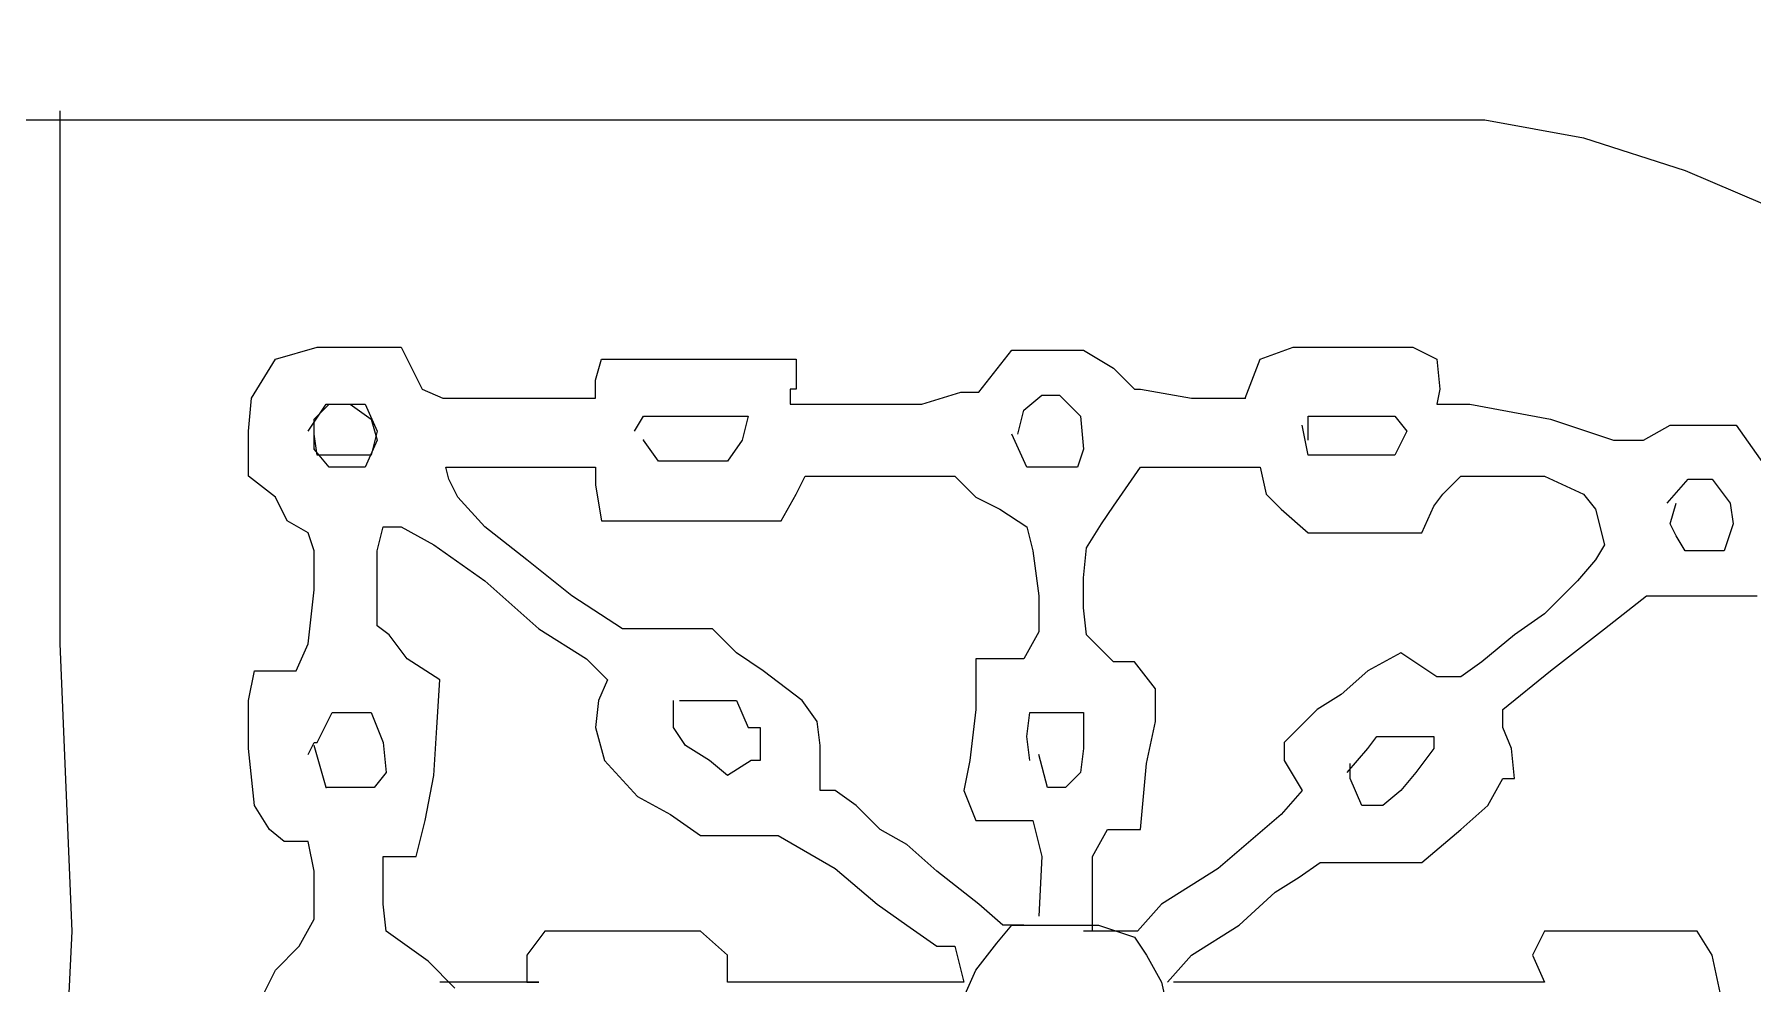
# Model space of a CAD drawing. Extents: x 730654 to 731244, y 4379381 to 4380408.
# Drawn here: x 730692.02 to 730697.76, y 4380245.25 to 4380248.42 of the extents above; entities that cross this region are included whole.
import ezdxf

# ---------------------------------------------------------------- set-up
doc = ezdxf.new("R2010")
doc.units = 0
doc.layers.get('0').update_dxf_attribs({"linetype": 'CONTINUOUS'})

msp = doc.modelspace()

# ---------------------------------------------------------------- linework, layer by layer
at = {"color": 0, "linetype": 'CONTINUOUS'}
for p, q in [((730691.92, 4380248.14), (730692.12, 4380248.14)), ((730691.92, 4380248.14), (730692.12, 4380248.14)), ((730692.1, 4380248.17), (730692.1, 4380247.97)), ((730692.1, 4380248.17), (730692.1, 4380247.97)), ((730692.12, 4380248.14), (730692.85, 4380248.14)), ((730692.12, 4380248.14), (730692.85, 4380248.14)), ((730692.85, 4380248.14), (730693.26, 4380248.14)), ((730692.85, 4380248.14), (730693.26, 4380248.14)), ((730693.26, 4380248.14), (730693.82, 4380248.14)), ((730693.26, 4380248.14), (730693.82, 4380248.14)), ((730693.82, 4380248.14), (730694.14, 4380248.14)), ((730693.82, 4380248.14), (730694.14, 4380248.14)), ((730694.14, 4380248.14), (730694.64, 4380248.14)), ((730694.14, 4380248.14), (730694.64, 4380248.14)), ((730694.64, 4380248.14), (730695.2, 4380248.14)), ((730694.64, 4380248.14), (730695.2, 4380248.14)), ((730695.2, 4380248.14), (730695.68, 4380248.14)), ((730695.2, 4380248.14), (730695.68, 4380248.14)), ((730695.68, 4380248.14), (730696.09, 4380248.14)), ((730695.68, 4380248.14), (730696.09, 4380248.14)), ((730696.09, 4380248.14), (730696.5, 4380248.14)), ((730696.09, 4380248.14), (730696.5, 4380248.14)), ((730696.5, 4380248.14), (730696.86, 4380248.14)), ((730696.5, 4380248.14), (730696.86, 4380248.14)), ((730696.86, 4380248.14), (730697.19, 4380248.08)), ((730696.86, 4380248.14), (730697.19, 4380248.08)), ((730697.19, 4380248.08), (730697.53, 4380247.97)), ((730697.19, 4380248.08), (730697.53, 4380247.97)), ((730692.1, 4380247.97), (730692.1, 4380247.32)), ((730692.1, 4380247.97), (730692.1, 4380247.32)), ((730697.53, 4380247.97), (730697.93, 4380247.8)), ((730697.53, 4380247.97), (730697.93, 4380247.8)), ((730692.74, 4380247.21), (730692.82, 4380247.34)), ((730692.74, 4380247.21), (730692.82, 4380247.34)), ((730692.82, 4380247.34), (730692.96, 4380247.38)), ((730692.82, 4380247.34), (730692.96, 4380247.38)), ((730692.96, 4380247.38), (730693.09, 4380247.38)), ((730692.96, 4380247.38), (730693.09, 4380247.38)), ((730693.09, 4380247.38), (730693.24, 4380247.38)), ((730693.09, 4380247.38), (730693.24, 4380247.38)), ((730693.24, 4380247.38), (730693.31, 4380247.24)), ((730693.24, 4380247.38), (730693.31, 4380247.24)), ((730693.89, 4380247.27), (730693.91, 4380247.34)), ((730693.89, 4380247.27), (730693.91, 4380247.34)), ((730693.91, 4380247.34), (730693.98, 4380247.34)), ((730693.91, 4380247.34), (730693.98, 4380247.34)), ((730693.98, 4380247.34), (730694.14, 4380247.34)), ((730693.98, 4380247.34), (730694.14, 4380247.34)), ((730694.14, 4380247.34), (730694.27, 4380247.34)), ((730694.14, 4380247.34), (730694.27, 4380247.34)), ((730694.27, 4380247.34), (730694.4, 4380247.34)), ((730694.27, 4380247.34), (730694.4, 4380247.34)), ((730694.4, 4380247.34), (730694.5, 4380247.34)), ((730694.4, 4380247.34), (730694.5, 4380247.34)), ((730694.5, 4380247.34), (730694.56, 4380247.34)), ((730694.5, 4380247.34), (730694.56, 4380247.34)), ((730694.56, 4380247.34), (730694.56, 4380247.24)), ((730694.56, 4380247.34), (730694.56, 4380247.24)), ((730695.17, 4380247.23), (730695.28, 4380247.37)), ((730695.17, 4380247.23), (730695.28, 4380247.37)), ((730695.28, 4380247.37), (730695.4, 4380247.37)), ((730695.28, 4380247.37), (730695.4, 4380247.37)), ((730695.4, 4380247.37), (730695.52, 4380247.37)), ((730695.4, 4380247.37), (730695.52, 4380247.37)), ((730695.52, 4380247.37), (730695.62, 4380247.31)), ((730695.52, 4380247.37), (730695.62, 4380247.31)), ((730696.06, 4380247.21), (730696.11, 4380247.34)), ((730696.06, 4380247.21), (730696.11, 4380247.34)), ((730696.11, 4380247.34), (730696.22, 4380247.38)), ((730696.11, 4380247.34), (730696.22, 4380247.38)), ((730696.22, 4380247.38), (730696.35, 4380247.38)), ((730696.22, 4380247.38), (730696.35, 4380247.38)), ((730696.35, 4380247.38), (730696.5, 4380247.38)), ((730696.35, 4380247.38), (730696.5, 4380247.38)), ((730696.5, 4380247.38), (730696.62, 4380247.38)), ((730696.5, 4380247.38), (730696.62, 4380247.38)), ((730696.62, 4380247.38), (730696.7, 4380247.34)), ((730696.62, 4380247.38), (730696.7, 4380247.34)), ((730696.7, 4380247.34), (730696.71, 4380247.24)), ((730696.7, 4380247.34), (730696.71, 4380247.24)), ((730692.1, 4380247.32), (730692.1, 4380246.39)), ((730692.1, 4380247.32), (730692.1, 4380246.39)), ((730693.89, 4380247.21), (730693.89, 4380247.27)), ((730693.89, 4380247.21), (730693.89, 4380247.27)), ((730695.62, 4380247.31), (730695.69, 4380247.24)), ((730695.62, 4380247.31), (730695.69, 4380247.24)), ((730692.73, 4380247.1), (730692.74, 4380247.21)), ((730692.73, 4380247.1), (730692.74, 4380247.21)), ((730693.31, 4380247.24), (730693.38, 4380247.21)), ((730693.31, 4380247.24), (730693.38, 4380247.21)), ((730693.38, 4380247.21), (730693.5, 4380247.21)), ((730693.38, 4380247.21), (730693.5, 4380247.21)), ((730693.5, 4380247.21), (730693.64, 4380247.21)), ((730693.5, 4380247.21), (730693.64, 4380247.21)), ((730693.64, 4380247.21), (730693.8, 4380247.21)), ((730693.64, 4380247.21), (730693.8, 4380247.21)), ((730693.8, 4380247.21), (730693.89, 4380247.21)), ((730693.8, 4380247.21), (730693.89, 4380247.21)), ((730694.56, 4380247.24), (730694.54, 4380247.24)), ((730694.54, 4380247.24), (730694.54, 4380247.19)), ((730694.56, 4380247.24), (730694.54, 4380247.24)), ((730694.54, 4380247.24), (730694.54, 4380247.19)), ((730694.98, 4380247.19), (730695.11, 4380247.23)), ((730694.98, 4380247.19), (730695.11, 4380247.23)), ((730695.11, 4380247.23), (730695.17, 4380247.23)), ((730695.11, 4380247.23), (730695.17, 4380247.23)), ((730695.32, 4380247.17), (730695.38, 4380247.22)), ((730695.32, 4380247.17), (730695.38, 4380247.22)), ((730695.38, 4380247.22), (730695.44, 4380247.22)), ((730695.38, 4380247.22), (730695.44, 4380247.22)), ((730695.44, 4380247.22), (730695.51, 4380247.15)), ((730695.44, 4380247.22), (730695.51, 4380247.15)), ((730695.69, 4380247.24), (730695.71, 4380247.24)), ((730695.69, 4380247.24), (730695.71, 4380247.24)), ((730695.71, 4380247.24), (730695.88, 4380247.21)), ((730695.71, 4380247.24), (730695.88, 4380247.21)), ((730695.88, 4380247.21), (730695.98, 4380247.21)), ((730695.88, 4380247.21), (730695.98, 4380247.21)), ((730695.98, 4380247.21), (730696.06, 4380247.21)), ((730695.98, 4380247.21), (730696.06, 4380247.21)), ((730696.71, 4380247.24), (730696.7, 4380247.19)), ((730696.71, 4380247.24), (730696.7, 4380247.19)), ((730692.93, 4380247.1), (730692.99, 4380247.19)), ((730692.93, 4380247.1), (730692.99, 4380247.19)), ((730692.95, 4380247.14), (730693, 4380247.19)), ((730692.95, 4380247.14), (730693, 4380247.19)), ((730692.99, 4380247.19), (730693.04, 4380247.19)), ((730692.99, 4380247.19), (730693.04, 4380247.19)), ((730693, 4380247.19), (730693.07, 4380247.19)), ((730693, 4380247.19), (730693.07, 4380247.19)), ((730693.04, 4380247.19), (730693.12, 4380247.19)), ((730693.04, 4380247.19), (730693.12, 4380247.19)), ((730693.07, 4380247.19), (730693.14, 4380247.14)), ((730693.07, 4380247.19), (730693.14, 4380247.14)), ((730693.12, 4380247.19), (730693.16, 4380247.1)), ((730693.12, 4380247.19), (730693.16, 4380247.1)), ((730694.54, 4380247.19), (730694.69, 4380247.19)), ((730694.54, 4380247.19), (730694.69, 4380247.19)), ((730694.69, 4380247.19), (730694.87, 4380247.19)), ((730694.69, 4380247.19), (730694.87, 4380247.19)), ((730694.87, 4380247.19), (730694.98, 4380247.19)), ((730694.87, 4380247.19), (730694.98, 4380247.19)), ((730695.3, 4380247.09), (730695.32, 4380247.17)), ((730695.3, 4380247.09), (730695.32, 4380247.17)), ((730696.7, 4380247.19), (730696.81, 4380247.19)), ((730696.7, 4380247.19), (730696.81, 4380247.19)), ((730696.81, 4380247.19), (730697.08, 4380247.14)), ((730696.81, 4380247.19), (730697.08, 4380247.14)), ((730692.73, 4380246.95), (730692.73, 4380247.1)), ((730692.73, 4380246.95), (730692.73, 4380247.1)), ((730692.95, 4380247.04), (730692.95, 4380247.14)), ((730692.95, 4380247.09), (730692.95, 4380247.14)), ((730692.95, 4380247.04), (730692.95, 4380247.14)), ((730692.95, 4380247.09), (730692.95, 4380247.14)), ((730693.14, 4380247.14), (730693.16, 4380247.07)), ((730693.14, 4380247.14), (730693.16, 4380247.07)), ((730693.16, 4380247.1), (730693.14, 4380247.02)), ((730693.16, 4380247.1), (730693.14, 4380247.02)), ((730694.02, 4380247.1), (730694.05, 4380247.15)), ((730694.02, 4380247.1), (730694.05, 4380247.15)), ((730694.05, 4380247.15), (730694.11, 4380247.15)), ((730694.05, 4380247.15), (730694.11, 4380247.15)), ((730694.11, 4380247.15), (730694.21, 4380247.15)), ((730694.11, 4380247.15), (730694.21, 4380247.15)), ((730694.21, 4380247.15), (730694.34, 4380247.15)), ((730694.21, 4380247.15), (730694.34, 4380247.15)), ((730694.34, 4380247.15), (730694.4, 4380247.15)), ((730694.34, 4380247.15), (730694.4, 4380247.15)), ((730694.4, 4380247.15), (730694.38, 4380247.07)), ((730694.4, 4380247.15), (730694.38, 4380247.07)), ((730695.51, 4380247.15), (730695.52, 4380247.04)), ((730695.51, 4380247.15), (730695.52, 4380247.04)), ((730696.27, 4380247.02), (730696.25, 4380247.12)), ((730696.27, 4380247.02), (730696.25, 4380247.12)), ((730696.27, 4380247.07), (730696.27, 4380247.15)), ((730696.27, 4380247.15), (730696.3, 4380247.15)), ((730696.27, 4380247.07), (730696.27, 4380247.15)), ((730696.27, 4380247.15), (730696.3, 4380247.15)), ((730696.3, 4380247.15), (730696.41, 4380247.15)), ((730696.3, 4380247.15), (730696.41, 4380247.15)), ((730696.41, 4380247.15), (730696.5, 4380247.15)), ((730696.41, 4380247.15), (730696.5, 4380247.15)), ((730696.5, 4380247.15), (730696.56, 4380247.15)), ((730696.5, 4380247.15), (730696.56, 4380247.15)), ((730696.56, 4380247.15), (730696.6, 4380247.1)), ((730696.56, 4380247.15), (730696.6, 4380247.1)), ((730696.6, 4380247.1), (730696.56, 4380247.02)), ((730696.6, 4380247.1), (730696.56, 4380247.02)), ((730697.08, 4380247.14), (730697.29, 4380247.07)), ((730697.08, 4380247.14), (730697.29, 4380247.07)), ((730697.39, 4380247.07), (730697.48, 4380247.12)), ((730697.39, 4380247.07), (730697.48, 4380247.12)), ((730697.48, 4380247.12), (730697.59, 4380247.12)), ((730697.48, 4380247.12), (730697.59, 4380247.12)), ((730697.59, 4380247.12), (730697.7, 4380247.12)), ((730697.59, 4380247.12), (730697.7, 4380247.12)), ((730697.7, 4380247.12), (730697.82, 4380246.95)), ((730697.7, 4380247.12), (730697.82, 4380246.95)), ((730692.96, 4380247.02), (730692.95, 4380247.09)), ((730692.96, 4380247.02), (730692.95, 4380247.09)), ((730693, 4380246.98), (730692.95, 4380247.04)), ((730693, 4380246.98), (730692.95, 4380247.04)), ((730693.16, 4380247.07), (730693.12, 4380246.98)), ((730693.16, 4380247.07), (730693.12, 4380246.98)), ((730694.1, 4380247), (730694.05, 4380247.07)), ((730694.1, 4380247), (730694.05, 4380247.07)), ((730694.38, 4380247.07), (730694.33, 4380247)), ((730694.38, 4380247.07), (730694.33, 4380247)), ((730695.33, 4380246.98), (730695.28, 4380247.09)), ((730695.33, 4380246.98), (730695.28, 4380247.09)), ((730695.52, 4380247.04), (730695.5, 4380246.98)), ((730695.52, 4380247.04), (730695.5, 4380246.98)), ((730697.29, 4380247.07), (730697.39, 4380247.07)), ((730697.29, 4380247.07), (730697.39, 4380247.07)), ((730693, 4380247.02), (730692.96, 4380247.02)), ((730693, 4380247.02), (730692.96, 4380247.02)), ((730693.04, 4380247.02), (730693, 4380247.02)), ((730693.04, 4380247.02), (730693, 4380247.02)), ((730693.1, 4380247.02), (730693.04, 4380247.02)), ((730693.1, 4380247.02), (730693.04, 4380247.02)), ((730693.14, 4380247.02), (730693.1, 4380247.02)), ((730693.14, 4380247.02), (730693.1, 4380247.02)), ((730694.13, 4380247), (730694.1, 4380247)), ((730694.13, 4380247), (730694.1, 4380247)), ((730694.23, 4380247), (730694.13, 4380247)), ((730694.23, 4380247), (730694.13, 4380247)), ((730694.33, 4380247), (730694.23, 4380247)), ((730694.33, 4380247), (730694.23, 4380247)), ((730696.34, 4380247.02), (730696.27, 4380247.02)), ((730696.34, 4380247.02), (730696.27, 4380247.02)), ((730696.47, 4380247.02), (730696.34, 4380247.02)), ((730696.47, 4380247.02), (730696.34, 4380247.02)), ((730696.56, 4380247.02), (730696.47, 4380247.02)), ((730696.56, 4380247.02), (730696.47, 4380247.02)), ((730692.82, 4380246.88), (730692.73, 4380246.95)), ((730692.82, 4380246.88), (730692.73, 4380246.95)), ((730693.05, 4380246.98), (730693, 4380246.98)), ((730693.05, 4380246.98), (730693, 4380246.98)), ((730693.12, 4380246.98), (730693.05, 4380246.98)), ((730693.12, 4380246.98), (730693.05, 4380246.98)), ((730693.4, 4380246.94), (730693.39, 4380246.98)), ((730693.39, 4380246.98), (730693.54, 4380246.98)), ((730693.4, 4380246.94), (730693.39, 4380246.98)), ((730693.39, 4380246.98), (730693.54, 4380246.98)), ((730693.43, 4380246.88), (730693.4, 4380246.94)), ((730693.43, 4380246.88), (730693.4, 4380246.94)), ((730693.54, 4380246.98), (730693.72, 4380246.98)), ((730693.54, 4380246.98), (730693.72, 4380246.98)), ((730693.72, 4380246.98), (730693.84, 4380246.98)), ((730693.72, 4380246.98), (730693.84, 4380246.98)), ((730693.84, 4380246.98), (730693.89, 4380246.98)), ((730693.84, 4380246.98), (730693.89, 4380246.98)), ((730693.89, 4380246.98), (730693.89, 4380246.92)), ((730693.89, 4380246.98), (730693.89, 4380246.92)), ((730694.56, 4380246.89), (730694.59, 4380246.95)), ((730694.56, 4380246.89), (730694.59, 4380246.95)), ((730694.59, 4380246.95), (730694.72, 4380246.95)), ((730694.59, 4380246.95), (730694.72, 4380246.95)), ((730694.72, 4380246.95), (730694.88, 4380246.95)), ((730694.72, 4380246.95), (730694.88, 4380246.95)), ((730694.88, 4380246.95), (730695, 4380246.95)), ((730694.88, 4380246.95), (730695, 4380246.95)), ((730695, 4380246.95), (730695.09, 4380246.95)), ((730695, 4380246.95), (730695.09, 4380246.95)), ((730695.09, 4380246.95), (730695.16, 4380246.88)), ((730695.09, 4380246.95), (730695.16, 4380246.88)), ((730695.35, 4380246.98), (730695.33, 4380246.98)), ((730695.35, 4380246.98), (730695.33, 4380246.98)), ((730695.43, 4380246.98), (730695.35, 4380246.98)), ((730695.43, 4380246.98), (730695.35, 4380246.98)), ((730695.5, 4380246.98), (730695.43, 4380246.98)), ((730695.5, 4380246.98), (730695.43, 4380246.98)), ((730695.62, 4380246.85), (730695.71, 4380246.98)), ((730695.62, 4380246.85), (730695.71, 4380246.98)), ((730695.71, 4380246.98), (730695.79, 4380246.98)), ((730695.71, 4380246.98), (730695.79, 4380246.98)), ((730695.79, 4380246.98), (730695.93, 4380246.98)), ((730695.79, 4380246.98), (730695.93, 4380246.98)), ((730695.93, 4380246.98), (730696.01, 4380246.98)), ((730695.93, 4380246.98), (730696.01, 4380246.98)), ((730696.01, 4380246.98), (730696.08, 4380246.98)), ((730696.01, 4380246.98), (730696.08, 4380246.98)), ((730696.08, 4380246.98), (730696.11, 4380246.98)), ((730696.08, 4380246.98), (730696.11, 4380246.98)), ((730696.11, 4380246.98), (730696.13, 4380246.89)), ((730696.11, 4380246.98), (730696.13, 4380246.89)), ((730696.72, 4380246.89), (730696.78, 4380246.95)), ((730696.72, 4380246.89), (730696.78, 4380246.95)), ((730696.78, 4380246.95), (730696.9, 4380246.95)), ((730696.78, 4380246.95), (730696.9, 4380246.95)), ((730696.9, 4380246.95), (730697.06, 4380246.95)), ((730696.9, 4380246.95), (730697.06, 4380246.95)), ((730697.06, 4380246.95), (730697.19, 4380246.89)), ((730697.06, 4380246.95), (730697.19, 4380246.89)), ((730697.47, 4380246.86), (730697.54, 4380246.94)), ((730697.47, 4380246.86), (730697.54, 4380246.94)), ((730697.54, 4380246.94), (730697.62, 4380246.94)), ((730697.54, 4380246.94), (730697.62, 4380246.94)), ((730697.62, 4380246.94), (730697.68, 4380246.86)), ((730697.62, 4380246.94), (730697.68, 4380246.86)), ((730692.86, 4380246.8), (730692.82, 4380246.88)), ((730692.86, 4380246.8), (730692.82, 4380246.88)), ((730693.52, 4380246.78), (730693.43, 4380246.88)), ((730693.52, 4380246.78), (730693.43, 4380246.88)), ((730693.89, 4380246.92), (730693.91, 4380246.8)), ((730693.89, 4380246.92), (730693.91, 4380246.8)), ((730694.51, 4380246.8), (730694.56, 4380246.89)), ((730694.51, 4380246.8), (730694.56, 4380246.89)), ((730695.16, 4380246.88), (730695.24, 4380246.84)), ((730695.16, 4380246.88), (730695.24, 4380246.84)), ((730696.13, 4380246.89), (730696.18, 4380246.84)), ((730696.13, 4380246.89), (730696.18, 4380246.84)), ((730696.69, 4380246.85), (730696.72, 4380246.89)), ((730696.69, 4380246.85), (730696.72, 4380246.89)), ((730697.19, 4380246.89), (730697.23, 4380246.84)), ((730697.19, 4380246.89), (730697.23, 4380246.84)), ((730695.24, 4380246.84), (730695.33, 4380246.78)), ((730695.24, 4380246.84), (730695.33, 4380246.78)), ((730695.58, 4380246.79), (730695.62, 4380246.85)), ((730695.58, 4380246.79), (730695.62, 4380246.85)), ((730696.18, 4380246.84), (730696.27, 4380246.76)), ((730696.18, 4380246.84), (730696.27, 4380246.76)), ((730696.65, 4380246.76), (730696.69, 4380246.85)), ((730696.65, 4380246.76), (730696.69, 4380246.85)), ((730697.23, 4380246.84), (730697.26, 4380246.72)), ((730697.23, 4380246.84), (730697.26, 4380246.72)), ((730697.48, 4380246.79), (730697.5, 4380246.86)), ((730697.48, 4380246.79), (730697.5, 4380246.86)), ((730697.68, 4380246.86), (730697.69, 4380246.79)), ((730697.68, 4380246.86), (730697.69, 4380246.79)), ((730692.93, 4380246.76), (730692.86, 4380246.8)), ((730692.93, 4380246.76), (730692.86, 4380246.8)), ((730692.95, 4380246.7), (730692.93, 4380246.76)), ((730692.95, 4380246.7), (730692.93, 4380246.76)), ((730693.16, 4380246.7), (730693.18, 4380246.78)), ((730693.16, 4380246.7), (730693.18, 4380246.78)), ((730693.18, 4380246.78), (730693.24, 4380246.78)), ((730693.18, 4380246.78), (730693.24, 4380246.78)), ((730693.24, 4380246.78), (730693.35, 4380246.72)), ((730693.24, 4380246.78), (730693.35, 4380246.72)), ((730693.66, 4380246.67), (730693.52, 4380246.78)), ((730693.66, 4380246.67), (730693.52, 4380246.78)), ((730693.91, 4380246.8), (730694, 4380246.8)), ((730693.91, 4380246.8), (730694, 4380246.8)), ((730694, 4380246.8), (730694.21, 4380246.8)), ((730694, 4380246.8), (730694.21, 4380246.8)), ((730694.21, 4380246.8), (730694.31, 4380246.8)), ((730694.21, 4380246.8), (730694.31, 4380246.8)), ((730694.31, 4380246.8), (730694.44, 4380246.8)), ((730694.31, 4380246.8), (730694.44, 4380246.8)), ((730694.44, 4380246.8), (730694.51, 4380246.8)), ((730694.44, 4380246.8), (730694.51, 4380246.8)), ((730695.33, 4380246.78), (730695.35, 4380246.7)), ((730695.33, 4380246.78), (730695.35, 4380246.7)), ((730695.53, 4380246.71), (730695.58, 4380246.79)), ((730695.53, 4380246.71), (730695.58, 4380246.79)), ((730696.27, 4380246.76), (730696.37, 4380246.76)), ((730696.27, 4380246.76), (730696.37, 4380246.76)), ((730696.37, 4380246.76), (730696.45, 4380246.76)), ((730696.37, 4380246.76), (730696.45, 4380246.76)), ((730696.45, 4380246.76), (730696.55, 4380246.76)), ((730696.45, 4380246.76), (730696.55, 4380246.76)), ((730696.55, 4380246.76), (730696.65, 4380246.76)), ((730696.55, 4380246.76), (730696.65, 4380246.76)), ((730697.5, 4380246.75), (730697.48, 4380246.79)), ((730697.5, 4380246.75), (730697.48, 4380246.79)), ((730697.69, 4380246.79), (730697.66, 4380246.7)), ((730697.69, 4380246.79), (730697.66, 4380246.7)), ((730692.95, 4380246.57), (730692.95, 4380246.7)), ((730692.95, 4380246.57), (730692.95, 4380246.7)), ((730693.16, 4380246.57), (730693.16, 4380246.7)), ((730693.16, 4380246.57), (730693.16, 4380246.7)), ((730693.35, 4380246.72), (730693.52, 4380246.6)), ((730693.35, 4380246.72), (730693.52, 4380246.6)), ((730695.35, 4380246.7), (730695.37, 4380246.55)), ((730695.35, 4380246.7), (730695.37, 4380246.55)), ((730695.52, 4380246.61), (730695.53, 4380246.71)), ((730695.52, 4380246.61), (730695.53, 4380246.71)), ((730697.26, 4380246.72), (730697.23, 4380246.67)), ((730697.26, 4380246.72), (730697.23, 4380246.67)), ((730697.53, 4380246.7), (730697.5, 4380246.75)), ((730697.53, 4380246.7), (730697.5, 4380246.75)), ((730697.59, 4380246.7), (730697.53, 4380246.7)), ((730697.59, 4380246.7), (730697.53, 4380246.7)), ((730697.66, 4380246.7), (730697.59, 4380246.7)), ((730697.66, 4380246.7), (730697.59, 4380246.7)), ((730693.81, 4380246.55), (730693.66, 4380246.67)), ((730693.81, 4380246.55), (730693.66, 4380246.67)), ((730697.23, 4380246.67), (730697.17, 4380246.6)), ((730697.23, 4380246.67), (730697.17, 4380246.6)), ((730693.52, 4380246.6), (730693.7, 4380246.44)), ((730693.52, 4380246.6), (730693.7, 4380246.44)), ((730695.52, 4380246.51), (730695.52, 4380246.61)), ((730695.52, 4380246.51), (730695.52, 4380246.61)), ((730697.17, 4380246.6), (730697.06, 4380246.49)), ((730697.17, 4380246.6), (730697.06, 4380246.49)), ((730692.93, 4380246.39), (730692.95, 4380246.57)), ((730692.93, 4380246.39), (730692.95, 4380246.57)), ((730693.16, 4380246.45), (730693.16, 4380246.57)), ((730693.16, 4380246.45), (730693.16, 4380246.57)), ((730693.98, 4380246.44), (730693.81, 4380246.55)), ((730693.98, 4380246.44), (730693.81, 4380246.55)), ((730695.37, 4380246.55), (730695.37, 4380246.43)), ((730695.37, 4380246.55), (730695.37, 4380246.43)), ((730697.26, 4380246.44), (730697.4, 4380246.55)), ((730697.26, 4380246.44), (730697.4, 4380246.55)), ((730697.4, 4380246.55), (730697.5, 4380246.55)), ((730697.4, 4380246.55), (730697.5, 4380246.55)), ((730697.5, 4380246.55), (730697.59, 4380246.55)), ((730697.5, 4380246.55), (730697.59, 4380246.55)), ((730697.59, 4380246.55), (730697.68, 4380246.55)), ((730697.59, 4380246.55), (730697.68, 4380246.55)), ((730697.68, 4380246.55), (730697.77, 4380246.55)), ((730697.68, 4380246.55), (730697.77, 4380246.55)), ((730695.53, 4380246.42), (730695.52, 4380246.51)), ((730695.53, 4380246.42), (730695.52, 4380246.51)), ((730697.06, 4380246.49), (730696.96, 4380246.42)), ((730697.06, 4380246.49), (730696.96, 4380246.42)), ((730693.2, 4380246.42), (730693.16, 4380246.45)), ((730693.2, 4380246.42), (730693.16, 4380246.45)), ((730693.26, 4380246.34), (730693.2, 4380246.42)), ((730693.26, 4380246.34), (730693.2, 4380246.42)), ((730693.7, 4380246.44), (730693.86, 4380246.34)), ((730693.7, 4380246.44), (730693.86, 4380246.34)), ((730694.05, 4380246.44), (730693.98, 4380246.44)), ((730694.05, 4380246.44), (730693.98, 4380246.44)), ((730694.11, 4380246.44), (730694.05, 4380246.44)), ((730694.11, 4380246.44), (730694.05, 4380246.44)), ((730694.2, 4380246.44), (730694.11, 4380246.44)), ((730694.2, 4380246.44), (730694.11, 4380246.44)), ((730694.28, 4380246.44), (730694.2, 4380246.44)), ((730694.28, 4380246.44), (730694.2, 4380246.44)), ((730694.36, 4380246.36), (730694.28, 4380246.44)), ((730694.36, 4380246.36), (730694.28, 4380246.44)), ((730695.37, 4380246.43), (730695.32, 4380246.34)), ((730695.37, 4380246.43), (730695.32, 4380246.34)), ((730695.62, 4380246.33), (730695.53, 4380246.42)), ((730695.62, 4380246.33), (730695.53, 4380246.42)), ((730696.96, 4380246.42), (730696.85, 4380246.33)), ((730696.96, 4380246.42), (730696.85, 4380246.33)), ((730697.08, 4380246.3), (730697.26, 4380246.44)), ((730697.08, 4380246.3), (730697.26, 4380246.44)), ((730692.1, 4380246.39), (730692.14, 4380245.43)), ((730692.1, 4380246.39), (730692.14, 4380245.43)), ((730692.89, 4380246.3), (730692.93, 4380246.39)), ((730692.89, 4380246.3), (730692.93, 4380246.39)), ((730694.45, 4380246.3), (730694.36, 4380246.36)), ((730694.45, 4380246.3), (730694.36, 4380246.36)), ((730696.58, 4380246.36), (730696.47, 4380246.3)), ((730696.58, 4380246.36), (730696.47, 4380246.3)), ((730696.7, 4380246.28), (730696.58, 4380246.36)), ((730696.7, 4380246.28), (730696.58, 4380246.36)), ((730692.73, 4380246.2), (730692.75, 4380246.3)), ((730692.73, 4380246.2), (730692.75, 4380246.3)), ((730692.75, 4380246.3), (730692.82, 4380246.3)), ((730692.75, 4380246.3), (730692.82, 4380246.3)), ((730692.82, 4380246.3), (730692.89, 4380246.3)), ((730692.82, 4380246.3), (730692.89, 4380246.3)), ((730693.37, 4380246.27), (730693.26, 4380246.34)), ((730693.37, 4380246.27), (730693.26, 4380246.34)), ((730693.86, 4380246.34), (730693.93, 4380246.27)), ((730693.86, 4380246.34), (730693.93, 4380246.27)), ((730694.58, 4380246.2), (730694.45, 4380246.3)), ((730694.58, 4380246.2), (730694.45, 4380246.3)), ((730695.24, 4380246.34), (730695.16, 4380246.34)), ((730695.16, 4380246.34), (730695.16, 4380246.17)), ((730695.24, 4380246.34), (730695.16, 4380246.34)), ((730695.16, 4380246.34), (730695.16, 4380246.17)), ((730695.32, 4380246.34), (730695.24, 4380246.34)), ((730695.32, 4380246.34), (730695.24, 4380246.34)), ((730695.69, 4380246.33), (730695.62, 4380246.33)), ((730695.69, 4380246.33), (730695.62, 4380246.33)), ((730695.76, 4380246.24), (730695.69, 4380246.33)), ((730695.76, 4380246.24), (730695.69, 4380246.33)), ((730696.47, 4380246.3), (730696.38, 4380246.22)), ((730696.47, 4380246.3), (730696.38, 4380246.22)), ((730696.85, 4380246.33), (730696.78, 4380246.28)), ((730696.85, 4380246.33), (730696.78, 4380246.28)), ((730696.92, 4380246.17), (730697.08, 4380246.3)), ((730696.92, 4380246.17), (730697.08, 4380246.3)), ((730693.36, 4380246.11), (730693.37, 4380246.27)), ((730693.36, 4380246.11), (730693.37, 4380246.27)), ((730693.93, 4380246.27), (730693.9, 4380246.2)), ((730693.93, 4380246.27), (730693.9, 4380246.2)), ((730695.76, 4380246.13), (730695.76, 4380246.24)), ((730695.76, 4380246.13), (730695.76, 4380246.24)), ((730696.78, 4380246.28), (730696.7, 4380246.28)), ((730696.78, 4380246.28), (730696.7, 4380246.28)), ((730692.73, 4380246.04), (730692.73, 4380246.2)), ((730692.73, 4380246.04), (730692.73, 4380246.2)), ((730693.9, 4380246.2), (730693.89, 4380246.11)), ((730693.9, 4380246.2), (730693.89, 4380246.11)), ((730694.15, 4380246.11), (730694.15, 4380246.2)), ((730694.15, 4380246.11), (730694.15, 4380246.2)), ((730694.17, 4380246.2), (730694.19, 4380246.2)), ((730694.17, 4380246.2), (730694.19, 4380246.2)), ((730694.19, 4380246.2), (730694.25, 4380246.2)), ((730694.19, 4380246.2), (730694.25, 4380246.2)), ((730694.25, 4380246.2), (730694.36, 4380246.2)), ((730694.25, 4380246.2), (730694.36, 4380246.2)), ((730694.36, 4380246.2), (730694.4, 4380246.11)), ((730694.36, 4380246.2), (730694.4, 4380246.11)), ((730694.63, 4380246.13), (730694.58, 4380246.2)), ((730694.63, 4380246.13), (730694.58, 4380246.2)), ((730696.38, 4380246.22), (730696.3, 4380246.17)), ((730696.38, 4380246.22), (730696.3, 4380246.17)), ((730692.96, 4380246.06), (730693.01, 4380246.16)), ((730692.96, 4380246.06), (730693.01, 4380246.16)), ((730693.01, 4380246.16), (730693.1, 4380246.16)), ((730693.01, 4380246.16), (730693.1, 4380246.16)), ((730693.1, 4380246.16), (730693.14, 4380246.16)), ((730693.1, 4380246.16), (730693.14, 4380246.16)), ((730693.14, 4380246.16), (730693.18, 4380246.06)), ((730693.14, 4380246.16), (730693.18, 4380246.06)), ((730694.64, 4380246.05), (730694.63, 4380246.13)), ((730694.64, 4380246.05), (730694.63, 4380246.13)), ((730695.16, 4380246.17), (730695.14, 4380246)), ((730695.16, 4380246.17), (730695.14, 4380246)), ((730695.33, 4380246.08), (730695.34, 4380246.16)), ((730695.33, 4380246.08), (730695.34, 4380246.16)), ((730695.34, 4380246.16), (730695.38, 4380246.16)), ((730695.34, 4380246.16), (730695.38, 4380246.16)), ((730695.38, 4380246.16), (730695.43, 4380246.16)), ((730695.38, 4380246.16), (730695.43, 4380246.16)), ((730695.43, 4380246.16), (730695.49, 4380246.16)), ((730695.43, 4380246.16), (730695.49, 4380246.16)), ((730695.49, 4380246.16), (730695.52, 4380246.16)), ((730695.49, 4380246.16), (730695.52, 4380246.16)), ((730695.52, 4380246.16), (730695.52, 4380246.04)), ((730695.52, 4380246.16), (730695.52, 4380246.04)), ((730695.73, 4380245.99), (730695.76, 4380246.13)), ((730695.73, 4380245.99), (730695.76, 4380246.13)), ((730696.3, 4380246.17), (730696.24, 4380246.11)), ((730696.3, 4380246.17), (730696.24, 4380246.11)), ((730696.92, 4380246.11), (730696.92, 4380246.17)), ((730696.92, 4380246.11), (730696.92, 4380246.17)), ((730693.35, 4380245.95), (730693.36, 4380246.11)), ((730693.35, 4380245.95), (730693.36, 4380246.11)), ((730693.89, 4380246.11), (730693.92, 4380246)), ((730693.89, 4380246.11), (730693.92, 4380246)), ((730694.19, 4380246.05), (730694.15, 4380246.11)), ((730694.19, 4380246.05), (730694.15, 4380246.11)), ((730694.4, 4380246.11), (730694.44, 4380246.11)), ((730694.4, 4380246.11), (730694.44, 4380246.11)), ((730694.44, 4380246.11), (730694.44, 4380246)), ((730694.44, 4380246.11), (730694.44, 4380246)), ((730695.34, 4380246), (730695.33, 4380246.08)), ((730695.34, 4380246), (730695.33, 4380246.08)), ((730696.24, 4380246.11), (730696.19, 4380246.06)), ((730696.24, 4380246.11), (730696.19, 4380246.06)), ((730696.47, 4380246.04), (730696.5, 4380246.08)), ((730696.47, 4380246.04), (730696.5, 4380246.08)), ((730696.5, 4380246.08), (730696.58, 4380246.08)), ((730696.5, 4380246.08), (730696.58, 4380246.08)), ((730696.58, 4380246.08), (730696.61, 4380246.08)), ((730696.58, 4380246.08), (730696.61, 4380246.08)), ((730696.61, 4380246.08), (730696.69, 4380246.08)), ((730696.61, 4380246.08), (730696.69, 4380246.08)), ((730696.69, 4380246.08), (730696.69, 4380246.04)), ((730696.69, 4380246.08), (730696.69, 4380246.04)), ((730696.95, 4380246.04), (730696.92, 4380246.11)), ((730696.95, 4380246.04), (730696.92, 4380246.11)), ((730692.75, 4380245.85), (730692.73, 4380246.04)), ((730692.75, 4380245.85), (730692.73, 4380246.04)), ((730692.93, 4380246.02), (730692.95, 4380246.06)), ((730692.93, 4380246.02), (730692.95, 4380246.06)), ((730692.95, 4380246.06), (730692.96, 4380246.06)), ((730692.95, 4380246.06), (730692.96, 4380246.06)), ((730692.99, 4380245.91), (730692.95, 4380246.05)), ((730692.99, 4380245.91), (730692.95, 4380246.05)), ((730693.18, 4380246.06), (730693.19, 4380245.96)), ((730693.18, 4380246.06), (730693.19, 4380245.96)), ((730694.27, 4380246), (730694.19, 4380246.05)), ((730694.27, 4380246), (730694.19, 4380246.05)), ((730694.64, 4380245.9), (730694.64, 4380246.05)), ((730694.64, 4380245.9), (730694.64, 4380246.05)), ((730695.4, 4380245.91), (730695.37, 4380246.02)), ((730695.4, 4380245.91), (730695.37, 4380246.02)), ((730695.52, 4380246.04), (730695.51, 4380245.96)), ((730695.52, 4380246.04), (730695.51, 4380245.96)), ((730696.19, 4380246.06), (730696.19, 4380246)), ((730696.19, 4380246.06), (730696.19, 4380246)), ((730696.4, 4380245.96), (730696.47, 4380246.04)), ((730696.4, 4380245.96), (730696.47, 4380246.04)), ((730696.69, 4380246.04), (730696.63, 4380245.96)), ((730696.69, 4380246.04), (730696.63, 4380245.96)), ((730696.96, 4380245.94), (730696.95, 4380246.04)), ((730696.96, 4380245.94), (730696.95, 4380246.04)), ((730693.19, 4380245.96), (730693.15, 4380245.91)), ((730693.19, 4380245.96), (730693.15, 4380245.91)), ((730693.32, 4380245.8), (730693.35, 4380245.95)), ((730693.32, 4380245.8), (730693.35, 4380245.95)), ((730693.92, 4380246), (730694.03, 4380245.88)), ((730693.92, 4380246), (730694.03, 4380245.88)), ((730694.33, 4380245.95), (730694.27, 4380246)), ((730694.33, 4380245.95), (730694.27, 4380246)), ((730694.41, 4380246), (730694.33, 4380245.95)), ((730694.41, 4380246), (730694.33, 4380245.95)), ((730694.44, 4380246), (730694.41, 4380246)), ((730694.44, 4380246), (730694.41, 4380246)), ((730695.14, 4380246), (730695.12, 4380245.9)), ((730695.14, 4380246), (730695.12, 4380245.9)), ((730695.51, 4380245.96), (730695.46, 4380245.91)), ((730695.51, 4380245.96), (730695.46, 4380245.91)), ((730695.71, 4380245.77), (730695.73, 4380245.99)), ((730695.71, 4380245.77), (730695.73, 4380245.99)), ((730696.19, 4380246), (730696.22, 4380245.95)), ((730696.19, 4380246), (730696.22, 4380245.95)), ((730696.22, 4380245.95), (730696.25, 4380245.9)), ((730696.22, 4380245.95), (730696.25, 4380245.9)), ((730696.41, 4380245.94), (730696.41, 4380245.99)), ((730696.41, 4380245.94), (730696.41, 4380245.99)), ((730696.63, 4380245.96), (730696.58, 4380245.9)), ((730696.63, 4380245.96), (730696.58, 4380245.9)), ((730693.03, 4380245.91), (730692.99, 4380245.91)), ((730693.03, 4380245.91), (730692.99, 4380245.91)), ((730693.1, 4380245.91), (730693.03, 4380245.91)), ((730693.1, 4380245.91), (730693.03, 4380245.91)), ((730693.15, 4380245.91), (730693.1, 4380245.91)), ((730693.15, 4380245.91), (730693.1, 4380245.91)), ((730694.69, 4380245.9), (730694.64, 4380245.9)), ((730694.69, 4380245.9), (730694.64, 4380245.9)), ((730694.76, 4380245.85), (730694.69, 4380245.9)), ((730694.76, 4380245.85), (730694.69, 4380245.9)), ((730695.12, 4380245.9), (730695.16, 4380245.8)), ((730695.12, 4380245.9), (730695.16, 4380245.8)), ((730695.46, 4380245.91), (730695.4, 4380245.91)), ((730695.46, 4380245.91), (730695.4, 4380245.91)), ((730696.25, 4380245.9), (730696.18, 4380245.82)), ((730696.25, 4380245.9), (730696.18, 4380245.82)), ((730696.45, 4380245.85), (730696.41, 4380245.94)), ((730696.45, 4380245.85), (730696.41, 4380245.94)), ((730696.58, 4380245.9), (730696.52, 4380245.85)), ((730696.58, 4380245.9), (730696.52, 4380245.85)), ((730696.87, 4380245.85), (730696.92, 4380245.94)), ((730696.87, 4380245.85), (730696.92, 4380245.94)), ((730696.92, 4380245.94), (730696.96, 4380245.94)), ((730696.92, 4380245.94), (730696.96, 4380245.94)), ((730692.8, 4380245.77), (730692.75, 4380245.85)), ((730692.8, 4380245.77), (730692.75, 4380245.85)), ((730694.03, 4380245.88), (730694.14, 4380245.82)), ((730694.03, 4380245.88), (730694.14, 4380245.82)), ((730694.84, 4380245.77), (730694.76, 4380245.85)), ((730694.84, 4380245.77), (730694.76, 4380245.85)), ((730696.52, 4380245.85), (730696.45, 4380245.85)), ((730696.52, 4380245.85), (730696.45, 4380245.85)), ((730696.78, 4380245.77), (730696.87, 4380245.85)), ((730696.78, 4380245.77), (730696.87, 4380245.85)), ((730693.29, 4380245.68), (730693.32, 4380245.8)), ((730693.29, 4380245.68), (730693.32, 4380245.8)), ((730694.14, 4380245.82), (730694.24, 4380245.75)), ((730694.14, 4380245.82), (730694.24, 4380245.75)), ((730695.16, 4380245.8), (730695.23, 4380245.8)), ((730695.16, 4380245.8), (730695.23, 4380245.8)), ((730695.23, 4380245.8), (730695.3, 4380245.8)), ((730695.23, 4380245.8), (730695.3, 4380245.8)), ((730695.3, 4380245.8), (730695.35, 4380245.8)), ((730695.3, 4380245.8), (730695.35, 4380245.8)), ((730695.35, 4380245.8), (730695.38, 4380245.68)), ((730695.35, 4380245.8), (730695.38, 4380245.68)), ((730696.18, 4380245.82), (730695.97, 4380245.64)), ((730696.18, 4380245.82), (730695.97, 4380245.64)), ((730692.85, 4380245.73), (730692.8, 4380245.77)), ((730692.85, 4380245.73), (730692.8, 4380245.77)), ((730692.93, 4380245.73), (730692.85, 4380245.73)), ((730692.93, 4380245.73), (730692.85, 4380245.73)), ((730692.95, 4380245.63), (730692.93, 4380245.73)), ((730692.95, 4380245.63), (730692.93, 4380245.73)), ((730694.24, 4380245.75), (730694.33, 4380245.75)), ((730694.24, 4380245.75), (730694.33, 4380245.75)), ((730694.33, 4380245.75), (730694.41, 4380245.75)), ((730694.33, 4380245.75), (730694.41, 4380245.75)), ((730694.41, 4380245.75), (730694.45, 4380245.75)), ((730694.41, 4380245.75), (730694.45, 4380245.75)), ((730694.45, 4380245.75), (730694.5, 4380245.75)), ((730694.45, 4380245.75), (730694.5, 4380245.75)), ((730694.5, 4380245.75), (730694.69, 4380245.64)), ((730694.5, 4380245.75), (730694.69, 4380245.64)), ((730694.93, 4380245.72), (730694.84, 4380245.77)), ((730694.93, 4380245.72), (730694.84, 4380245.77)), ((730695.03, 4380245.63), (730694.93, 4380245.72)), ((730695.03, 4380245.63), (730694.93, 4380245.72)), ((730695.55, 4380245.68), (730695.6, 4380245.77)), ((730695.55, 4380245.68), (730695.6, 4380245.77)), ((730695.6, 4380245.77), (730695.62, 4380245.77)), ((730695.6, 4380245.77), (730695.62, 4380245.77)), ((730695.62, 4380245.77), (730695.71, 4380245.77)), ((730695.62, 4380245.77), (730695.71, 4380245.77)), ((730696.65, 4380245.66), (730696.78, 4380245.77)), ((730696.65, 4380245.66), (730696.78, 4380245.77)), ((730693.18, 4380245.64), (730693.18, 4380245.68)), ((730693.18, 4380245.68), (730693.29, 4380245.68)), ((730693.18, 4380245.64), (730693.18, 4380245.68)), ((730693.18, 4380245.68), (730693.29, 4380245.68)), ((730695.38, 4380245.68), (730695.37, 4380245.48)), ((730695.38, 4380245.68), (730695.37, 4380245.48)), ((730695.55, 4380245.6), (730695.55, 4380245.68)), ((730695.55, 4380245.6), (730695.55, 4380245.68)), ((730696.24, 4380245.61), (730696.31, 4380245.66)), ((730696.24, 4380245.61), (730696.31, 4380245.66)), ((730696.31, 4380245.66), (730696.41, 4380245.66)), ((730696.31, 4380245.66), (730696.41, 4380245.66)), ((730696.41, 4380245.66), (730696.47, 4380245.66)), ((730696.41, 4380245.66), (730696.47, 4380245.66)), ((730696.47, 4380245.66), (730696.55, 4380245.66)), ((730696.47, 4380245.66), (730696.55, 4380245.66)), ((730696.55, 4380245.66), (730696.65, 4380245.66)), ((730696.55, 4380245.66), (730696.65, 4380245.66)), ((730692.95, 4380245.47), (730692.95, 4380245.63)), ((730692.95, 4380245.47), (730692.95, 4380245.63)), ((730693.18, 4380245.57), (730693.18, 4380245.64)), ((730693.18, 4380245.57), (730693.18, 4380245.64)), ((730694.69, 4380245.64), (730694.83, 4380245.52)), ((730694.69, 4380245.64), (730694.83, 4380245.52)), ((730695.17, 4380245.52), (730695.03, 4380245.63)), ((730695.17, 4380245.52), (730695.03, 4380245.63)), ((730695.97, 4380245.64), (730695.78, 4380245.52)), ((730695.97, 4380245.64), (730695.78, 4380245.52)), ((730696.16, 4380245.56), (730696.24, 4380245.61)), ((730696.16, 4380245.56), (730696.24, 4380245.61)), ((730693.18, 4380245.52), (730693.18, 4380245.57)), ((730693.18, 4380245.52), (730693.18, 4380245.57)), ((730695.55, 4380245.52), (730695.55, 4380245.6)), ((730695.55, 4380245.52), (730695.55, 4380245.6)), ((730696.04, 4380245.45), (730696.16, 4380245.56)), ((730696.04, 4380245.45), (730696.16, 4380245.56)), ((730693.19, 4380245.43), (730693.18, 4380245.52)), ((730693.19, 4380245.43), (730693.18, 4380245.52)), ((730694.83, 4380245.52), (730694.93, 4380245.45)), ((730694.83, 4380245.52), (730694.93, 4380245.45)), ((730695.25, 4380245.45), (730695.17, 4380245.52)), ((730695.25, 4380245.45), (730695.17, 4380245.52)), ((730695.55, 4380245.43), (730695.55, 4380245.52)), ((730695.55, 4380245.43), (730695.55, 4380245.52)), ((730695.78, 4380245.52), (730695.7, 4380245.43)), ((730695.78, 4380245.52), (730695.7, 4380245.43)), ((730692.9, 4380245.38), (730692.95, 4380245.47)), ((730692.9, 4380245.38), (730692.95, 4380245.47)), ((730694.93, 4380245.45), (730695.03, 4380245.38)), ((730694.93, 4380245.45), (730695.03, 4380245.38)), ((730695.23, 4380245.39), (730695.28, 4380245.45)), ((730695.23, 4380245.39), (730695.28, 4380245.45)), ((730695.32, 4380245.45), (730695.25, 4380245.45)), ((730695.32, 4380245.45), (730695.25, 4380245.45)), ((730695.28, 4380245.45), (730695.38, 4380245.45)), ((730695.28, 4380245.45), (730695.38, 4380245.45)), ((730695.38, 4380245.45), (730695.47, 4380245.45)), ((730695.38, 4380245.45), (730695.47, 4380245.45)), ((730695.47, 4380245.45), (730695.57, 4380245.45)), ((730695.47, 4380245.45), (730695.57, 4380245.45)), ((730695.57, 4380245.45), (730695.69, 4380245.41)), ((730695.57, 4380245.45), (730695.69, 4380245.41)), ((730695.88, 4380245.35), (730696.04, 4380245.45)), ((730695.88, 4380245.35), (730696.04, 4380245.45)), ((730692.14, 4380245.43), (730692.12, 4380245.01)), ((730692.14, 4380245.43), (730692.12, 4380245.01)), ((730692.82, 4380245.3), (730692.9, 4380245.38)), ((730692.82, 4380245.3), (730692.9, 4380245.38)), ((730693.26, 4380245.38), (730693.19, 4380245.43)), ((730693.26, 4380245.38), (730693.19, 4380245.43)), ((730693.33, 4380245.33), (730693.26, 4380245.38)), ((730693.33, 4380245.33), (730693.26, 4380245.38)), ((730693.72, 4380245.43), (730693.66, 4380245.35)), ((730693.72, 4380245.43), (730693.66, 4380245.35)), ((730693.8, 4380245.43), (730693.72, 4380245.43)), ((730693.8, 4380245.43), (730693.72, 4380245.43)), ((730693.93, 4380245.43), (730693.8, 4380245.43)), ((730693.93, 4380245.43), (730693.8, 4380245.43)), ((730694.08, 4380245.43), (730693.93, 4380245.43)), ((730694.08, 4380245.43), (730693.93, 4380245.43)), ((730694.24, 4380245.43), (730694.08, 4380245.43)), ((730694.24, 4380245.43), (730694.08, 4380245.43)), ((730694.33, 4380245.35), (730694.24, 4380245.43)), ((730694.33, 4380245.35), (730694.24, 4380245.43)), ((730695.03, 4380245.38), (730695.09, 4380245.38)), ((730695.03, 4380245.38), (730695.09, 4380245.38)), ((730695.09, 4380245.38), (730695.12, 4380245.26)), ((730695.09, 4380245.38), (730695.12, 4380245.26)), ((730695.16, 4380245.3), (730695.23, 4380245.39)), ((730695.16, 4380245.3), (730695.23, 4380245.39)), ((730695.6, 4380245.43), (730695.52, 4380245.43)), ((730695.6, 4380245.43), (730695.52, 4380245.43)), ((730695.66, 4380245.43), (730695.6, 4380245.43)), ((730695.66, 4380245.43), (730695.6, 4380245.43)), ((730695.7, 4380245.43), (730695.66, 4380245.43)), ((730695.7, 4380245.43), (730695.66, 4380245.43)), ((730695.69, 4380245.41), (730695.73, 4380245.35)), ((730695.69, 4380245.41), (730695.73, 4380245.35)), ((730697.06, 4380245.43), (730697.02, 4380245.35)), ((730697.06, 4380245.43), (730697.02, 4380245.35)), ((730697.12, 4380245.43), (730697.06, 4380245.43)), ((730697.12, 4380245.43), (730697.06, 4380245.43)), ((730697.29, 4380245.43), (730697.12, 4380245.43)), ((730697.29, 4380245.43), (730697.12, 4380245.43)), ((730697.45, 4380245.43), (730697.29, 4380245.43)), ((730697.45, 4380245.43), (730697.29, 4380245.43)), ((730697.57, 4380245.43), (730697.45, 4380245.43)), ((730697.57, 4380245.43), (730697.45, 4380245.43)), ((730697.62, 4380245.35), (730697.57, 4380245.43)), ((730697.62, 4380245.35), (730697.57, 4380245.43)), ((730693.42, 4380245.24), (730693.33, 4380245.33)), ((730693.42, 4380245.24), (730693.33, 4380245.33)), ((730693.66, 4380245.35), (730693.66, 4380245.26)), ((730693.66, 4380245.35), (730693.66, 4380245.26)), ((730694.33, 4380245.26), (730694.33, 4380245.35)), ((730694.33, 4380245.26), (730694.33, 4380245.35)), ((730695.73, 4380245.35), (730695.78, 4380245.26)), ((730695.73, 4380245.35), (730695.78, 4380245.26)), ((730695.8, 4380245.26), (730695.88, 4380245.35)), ((730695.8, 4380245.26), (730695.88, 4380245.35)), ((730697.02, 4380245.35), (730697.06, 4380245.26)), ((730697.02, 4380245.35), (730697.06, 4380245.26)), ((730697.65, 4380245.21), (730697.62, 4380245.35)), ((730697.65, 4380245.21), (730697.62, 4380245.35)), ((730692.76, 4380245.18), (730692.82, 4380245.3)), ((730692.76, 4380245.18), (730692.82, 4380245.3)), ((730693.41, 4380245.26), (730693.37, 4380245.26)), ((730693.41, 4380245.26), (730693.37, 4380245.26)), ((730693.46, 4380245.26), (730693.41, 4380245.26)), ((730693.46, 4380245.26), (730693.41, 4380245.26)), ((730693.57, 4380245.26), (730693.46, 4380245.26)), ((730693.57, 4380245.26), (730693.46, 4380245.26)), ((730693.7, 4380245.26), (730693.57, 4380245.26)), ((730693.7, 4380245.26), (730693.57, 4380245.26)), ((730693.66, 4380245.26), (730693.7, 4380245.26)), ((730693.66, 4380245.26), (730693.7, 4380245.26)), ((730694.45, 4380245.26), (730694.33, 4380245.26)), ((730694.45, 4380245.26), (730694.33, 4380245.26)), ((730694.61, 4380245.26), (730694.45, 4380245.26)), ((730694.61, 4380245.26), (730694.45, 4380245.26)), ((730694.79, 4380245.26), (730694.61, 4380245.26)), ((730694.79, 4380245.26), (730694.61, 4380245.26)), ((730694.98, 4380245.26), (730694.79, 4380245.26)), ((730694.98, 4380245.26), (730694.79, 4380245.26)), ((730695.08, 4380245.26), (730694.98, 4380245.26)), ((730695.08, 4380245.26), (730694.98, 4380245.26)), ((730695.12, 4380245.26), (730695.08, 4380245.26)), ((730695.12, 4380245.26), (730695.08, 4380245.26)), ((730695.12, 4380245.21), (730695.16, 4380245.3)), ((730695.12, 4380245.21), (730695.16, 4380245.3)), ((730695.78, 4380245.26), (730695.8, 4380245.17)), ((730695.78, 4380245.26), (730695.8, 4380245.17)), ((730696.02, 4380245.26), (730695.82, 4380245.26)), ((730696.02, 4380245.26), (730695.82, 4380245.26)), ((730696.31, 4380245.26), (730696.02, 4380245.26)), ((730696.31, 4380245.26), (730696.02, 4380245.26)), ((730696.7, 4380245.26), (730696.31, 4380245.26)), ((730696.7, 4380245.26), (730696.31, 4380245.26)), ((730696.9, 4380245.26), (730696.7, 4380245.26)), ((730696.9, 4380245.26), (730696.7, 4380245.26)), ((730697.06, 4380245.26), (730696.9, 4380245.26)), ((730697.06, 4380245.26), (730696.9, 4380245.26))]:
    msp.add_line(p, q, dxfattribs=at)
for p in [(730696.06, 4380247.21), (730696.06, 4380247.21), (730692.95, 4380247.04), (730692.95, 4380247.04), (730694.05, 4380247.07), (730694.05, 4380247.07), (730692.99, 4380245.91), (730692.99, 4380245.91)]:
    msp.add_point(p, dxfattribs=at)

# ---------------------------------------------------------------- meshes
mesh = msp.add_polyface(dxfattribs=at)
corners = [(730654.5, 4379381), (730654.5, 4379381), (730654.5, 4379571.9618), (730962.5, 4379381), (730654.5, 4379746.4935), (731244, 4379381), (730654.5, 4380407.5), (731244, 4380042.0065), (731244, 4380407.5)]
mesh.append_faces([[corners[k] for k in face] for face in [(0, 1, 3, 2), (2, 3, 5, 4), (4, 5, 7, 6), (6, 7, 8, 8)]], dxfattribs={"vtx0": -1, "vtx2": -1, "color": 0})
mesh = msp.add_polyface(dxfattribs=at)
corners = [(730664.5, 4380221), (730664.5, 4380221), (730664.5, 4380395.2713), (730945.58, 4380221), (730664.5, 4380401.5), (730945.58, 4380227.2287), (730945.58, 4380401.5)]
mesh.append_faces([[corners[k] for k in face] for face in [(0, 1, 3, 2), (2, 3, 5, 4), (4, 5, 6, 6)]], dxfattribs={"vtx0": -1, "vtx2": -1, "color": 0})

doc.saveas('drawing.dxf')
